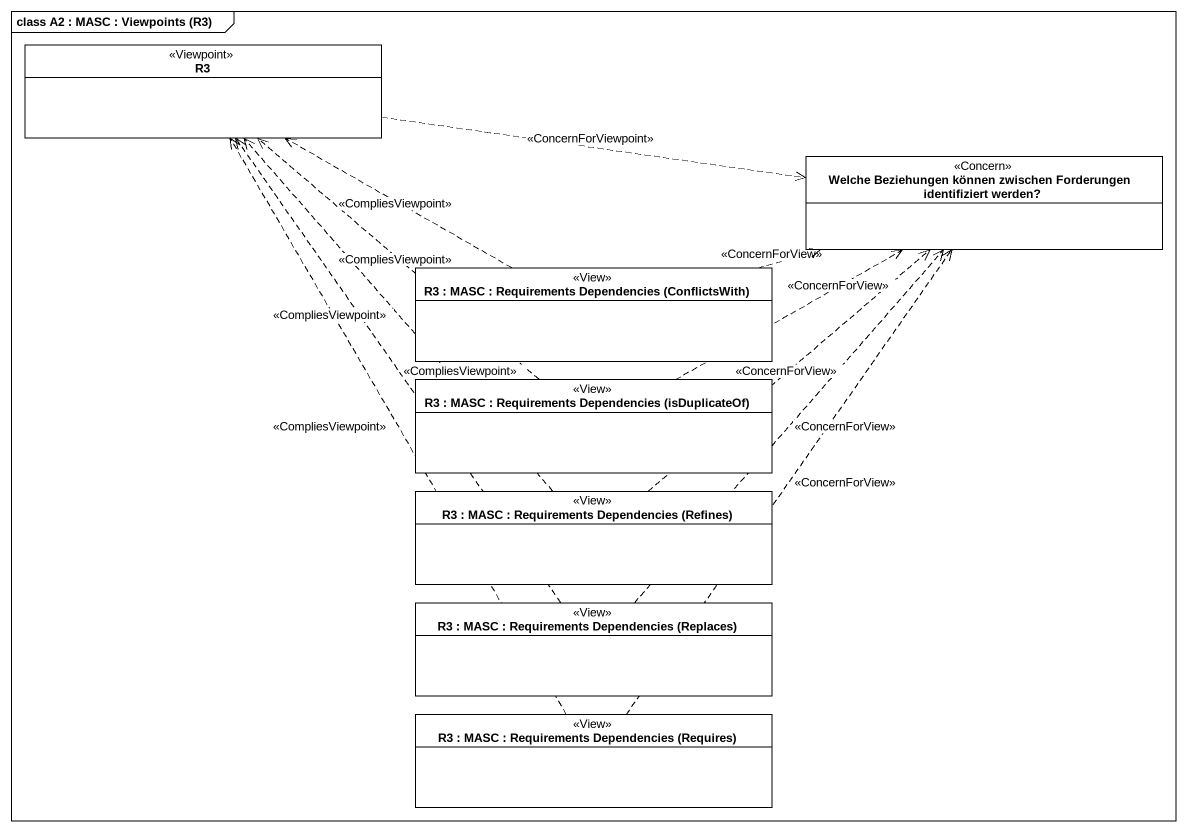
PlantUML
@startuml
mainframe class A2 : MASC : Viewpoints (R3)
hide circle
hide empty members
class R3 <<Viewpoint>>
class "Welche Beziehungen können zwischen Forderungen identifiziert werden?" as Welche_Beziehungen_können <<Concern>>
class "R3 : MASC : Requirements Dependencies (ConflictsWith)" as R3_MASC_Requirements <<View>>
class "R3 : MASC : Requirements Dependencies (isDuplicateOf)" as R3_MASC_Requirements_2 <<View>>
class "R3 : MASC : Requirements Dependencies (Refines)" as R3_MASC_Requirements_3 <<View>>
class "R3 : MASC : Requirements Dependencies (Replaces)" as R3_MASC_Requirements_4 <<View>>
class "R3 : MASC : Requirements Dependencies (Requires)" as R3_MASC_Requirements_5 <<View>>
R3 .right.> Welche_Beziehungen_können : <<ConcernForViewpoint>>
R3_MASC_Requirements .left.> R3 : <<CompliesViewpoint>>
R3_MASC_Requirements .right.> Welche_Beziehungen_können : <<ConcernForView>>
R3_MASC_Requirements_2 .up.> R3 : <<CompliesViewpoint>>
R3_MASC_Requirements_2 .right.> Welche_Beziehungen_können : <<ConcernForView>>
R3_MASC_Requirements_3 .up.> R3 : <<CompliesViewpoint>>
R3_MASC_Requirements_3 .up.> Welche_Beziehungen_können : <<ConcernForView>>
R3_MASC_Requirements_4 .up.> R3 : <<CompliesViewpoint>>
R3_MASC_Requirements_4 .up.> Welche_Beziehungen_können : <<ConcernForView>>
R3_MASC_Requirements_5 .up.> R3 : <<CompliesViewpoint>>
R3_MASC_Requirements_5 .up.> Welche_Beziehungen_können : <<ConcernForView>>
@enduml
